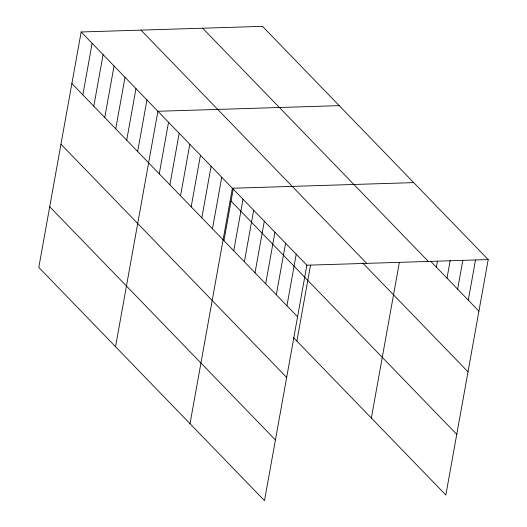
<?xml version="1.0" encoding="UTF-8"?>
<svg xmlns="http://www.w3.org/2000/svg" width="527" height="527" viewBox="0 0 527 527"><rect width="100%" height="100%" fill="white"/><g stroke="black" fill="none" stroke-linecap="round" stroke-linejoin="round"><path stroke-width="0.79" d="M81.158 31.976L38.8 267.413L264.501 500.65L306.866 265.213L81.158 31.976L262.499 26.35L488.2 259.587L445.842 495.024L293.585 337.688M82.844 94.86L92.12 43.306M93.806 106.19L103.081 54.637M104.768 117.521L114.049 65.967M115.736 128.851L125.011 77.291M126.697 140.175L135.973 88.622M137.659 151.506L146.934 99.952M115.538 346.713L157.896 111.276L339.236 105.65M159.259 173.831L168.541 122.271M169.905 184.825L179.18 133.272M180.544 195.82L189.819 144.266M191.182 206.815L200.458 155.261M201.821 217.809L211.103 166.255M212.467 228.81L221.742 177.25M190.016 423.682L232.381 188.244L413.721 182.619M223.922 240.753L233.217 189.081M233.744 250.799L243.019 199.239M244.383 261.794L253.658 210.24M255.022 272.788L264.304 221.235M265.667 283.783L274.942 232.229M276.306 294.777L285.581 243.224M286.945 305.772L296.22 254.218M296.879 341.088L310.535 265.18M371.357 418.056L399.347 262.492M436.363 267.163L437.377 261.524M447.008 278.157L450.196 260.43M457.647 289.152L462.864 260.154M468.286 300.146L475.532 259.87M306.866 265.213L488.2 259.587M430.763 261.372L478.924 311.141M202.658 28.208L428.359 261.445M140.999 30.118L366.706 263.355M362.728 263.026L468.009 371.825M231.057 201.103L456.757 434.34M71.883 83.536L297.584 316.773M60.967 144.214L286.668 377.451M49.716 206.736L275.417 439.973"/></g></svg>
